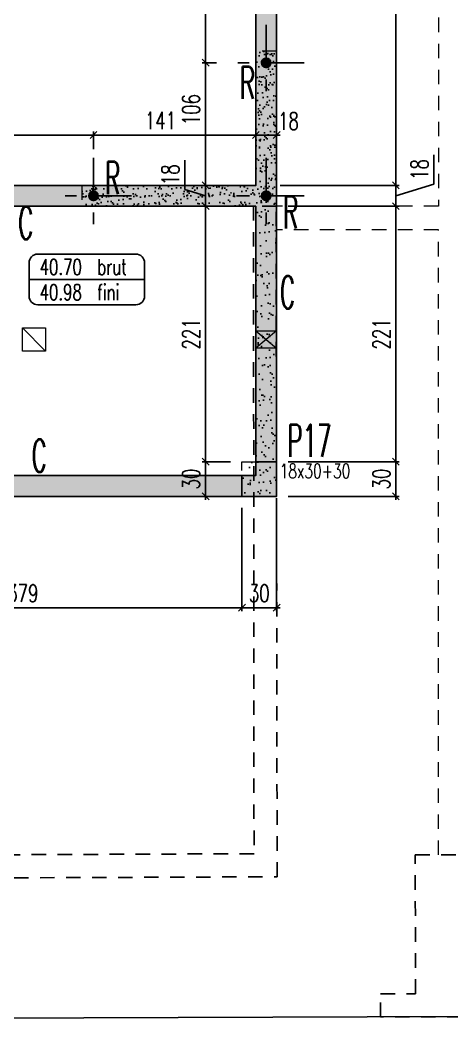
# Model space of a CAD drawing. Extents: x 308 to 787, y -199 to -146.
# Drawn here: x 423.79 to 427.52, y -188.86 to -180.18 of the extents above; entities that cross this region are included whole.
import ezdxf

# ---------------------------------------------------------------- set-up
doc = ezdxf.new("R2010")
doc.units = 0
doc.header["$LTSCALE"] = 0.5
doc.header["$MEASUREMENT"] = 0
for name, pattern in [('AXES2', [1.125, 0.75, -0.125, 0.125, -0.125]), ('CACHE', [0.375, 0.25, -0.125]), ('DISCONTINU2', [0.375, 0.25, -0.125])]:
    doc.linetypes.add(name, pattern=pattern)
doc.layers.get('DEFPOINTS').update_dxf_attribs({"linetype": 'CONTINUOUS'})
doc.layers.add('00 - RESERVATIONS SPEC Plombier', color=90, linetype='CONTINUOUS', lineweight=20)
for name, color, linetype in [('1_AJSA_vue1', 251, 'CONTINUOUS'), ('1_AJSA_vue2', 13, 'CONTINUOUS'), ('AXES', 6, 'AXES2'), ('COTATION', 7, 'CONTINUOUS'), ('HABILLAGE', 7, 'CONTINUOUS'), ('MURS', 3, 'CONTINUOUS'), ('POCHAGE', 254, 'CONTINUOUS'), ('POTEAUX', 1, 'CONTINUOUS'), ('RAID', 1, 'CONTINUOUS'), ('RDC', 7, 'DISCONTINU2'), ('REPERE-CHAI', 4, 'CONTINUOUS'), ('REPERE-POT', 4, 'CONTINUOUS'), ('REPERE-RAID', 4, 'CONTINUOUS')]:
    doc.layers.add(name, color=color, linetype=linetype)
doc.styles.add('ROMANS8', font='romans.shx', dxfattribs={"width": 0.7})
doc.styles.get("Standard").update_dxf_attribs({"font": 'txt.shx'})
doc.dimstyles.new('COT50 cm', dxfattribs={"dimtxt": 0.15, "dimasz": 0.06, "dimexe": 0.03, "dimexo": 0.1, "dimgap": 0.05, "dimtad": 1, "dimdec": 0, "dimlfac": 100, "dimzin": 0, "dimdsep": 46, "dimtxsty": 'ROMANS8', "dimblk1": 'OBLIQUE', "dimblk2": 'OBLIQUE', "dimsah": 1, "dimcen": 0.03, "dimdle": 0.03, "dimclrt": 1, "dimadec": 0, "dimazin": 0, "dimtfac": 1, "dimtdec": 0, "dimtmove": 0, "dimatfit": 3, "dimfxl": 0, "dimtolj": 1, "dimtzin": 0, "dimlwd": -1, "dimlwe": -1, "dimarcsym": 0})
pattern_1 = [(37.5, (-167.69736, -4e-07), (-0.004409535, 0.134877664), [0, -0.1064, 0, -0.119, 0, -0.11375]), (7.5, (-167.69736, -4e-07), (0.12388437, 0.197550225), [0, -0.0574, 0, -0.0959, 0, -0.03675]), (327.5, (-167.78346, -4e-07), (0.21798993, 0.000396134), [0, -0.035, 0, -0.126, 0, -0.1645]), (317.5, (-167.78346, -4e-07), (0.21042886, 0.06143729), [0, -0.0175, 0, -0.0826, 0, -0.0945])]
pattern_2 = [(37.5, (-513.79323, 160.44126), (-0.004409535, 0.134877664), [0, -0.1064, 0, -0.119, 0, -0.11375]), (7.5, (-513.79323, 160.44126), (0.12388437, 0.197550225), [0, -0.0574, 0, -0.0959, 0, -0.03675]), (327.5, (-513.87933, 160.44126), (0.21798993, 0.000396134), [0, -0.035, 0, -0.126, 0, -0.1645]), (317.5, (-513.87933, 160.44126), (0.21042886, 0.06143729), [0, -0.0175, 0, -0.0826, 0, -0.0945])]

# ---------------------------------------------------------------- blocks, each defined once
blk = doc.blocks.new('139')
at = {"layer": 'HABILLAGE', "color": 7}
blk.add_line((-0.665, 0), (0.665, 0), dxfattribs=at)
at = {"layer": 'HABILLAGE'}
blk.add_lwpolyline([(-0.565, -0.291), (0.565, -0.291, 0.414214), (0.665, -0.191), (0.665, 0.191, 0.414214), (0.565, 0.291), (-0.565, 0.291, 0.414214), (-0.665, 0.191), (-0.665, -0.191, 0.414214)], format="xyb", close=True, dxfattribs=at)
at = {"layer": 'HABILLAGE', "color": 1, "width": 0.7}
for s, p in [('brut', (0.121, 0.054)), ('fini', (0.121, -0.237))]:
    blk.add_text(s, height=0.18, dxfattribs=at).set_placement(p)
for tag, p in [('NIVBRUT', (-0.543, 0.054)), ('NIVFINI', (-0.543, -0.237))]:
    blk.add_attdef(tag, p, '', height=0.18, dxfattribs=at)
blk = doc.blocks.new('_Oblique')
at = {"layer": 'COTATION', "color": 0, "lineweight": -2}
blk.add_line((-0.5, -0.5), (0.5, 0.5), dxfattribs=at)
blk = doc.blocks.new('*D462')
at = {"layer": 'COTATION', "color": 0, "transparency": 16777216}
for p, q in [((425.6065, -183.9963), (425.3619, -183.9963)), ((425.3919, -184.3263), (425.3919, -183.9663)), ((425.6068, -184.2963), (425.3619, -184.2963))]:
    blk.add_line(p, q, dxfattribs=at)
at = {"layer": 'DEFPOINTS', "color": 0, "transparency": 16777216}
for p in [(425.3919, -183.9963), (425.7065, -183.9963), (425.7068, -184.2963)]:
    blk.add_point(p, dxfattribs=at)
at = {"layer": 'COTATION', "color": 0, "transparency": 16777216, "xscale": 0.06, "yscale": 0.06, "zscale": 0.06}
for p, rotation in [((425.3919, -183.9963), 90), ((425.3919, -184.2963), 270)]:
    blk.add_blockref('_Oblique', p, dxfattribs=dict(at, rotation=rotation))
at = {"layer": 'COTATION', "color": 1, "transparency": 16777216, "insert": (425.2669, -184.1463), "char_height": 0.15, "attachment_point": 5, "rotation": 90, "style": 'ROMANS8'}
blk.add_mtext('\\A1;30', dxfattribs=at)
blk = doc.blocks.new('*D463')
at = {"layer": 'COTATION', "color": 0, "transparency": 16777216}
for p, q in [((425.5512, -181.7863), (425.3619, -181.7863)), ((425.3919, -184.0263), (425.3919, -181.7563)), ((425.6065, -183.9963), (425.3619, -183.9963))]:
    blk.add_line(p, q, dxfattribs=at)
at = {"layer": 'DEFPOINTS', "color": 0, "transparency": 16777216}
for p in [(425.3919, -181.7863), (425.6512, -181.7863), (425.7065, -183.9963)]:
    blk.add_point(p, dxfattribs=at)
at = {"layer": 'COTATION', "color": 0, "transparency": 16777216, "xscale": 0.06, "yscale": 0.06, "zscale": 0.06}
for p, rotation in [((425.3919, -181.7863), 90), ((425.3919, -183.9963), 270)]:
    blk.add_blockref('_Oblique', p, dxfattribs=dict(at, rotation=rotation))
at = {"layer": 'COTATION', "color": 1, "transparency": 16777216, "insert": (425.2669, -182.8913), "char_height": 0.15, "attachment_point": 5, "rotation": 90, "style": 'ROMANS8'}
blk.add_mtext('\\A1;221', dxfattribs=at)
blk = doc.blocks.new('*D464')
at = {"layer": 'COTATION', "color": 0, "transparency": 16777216}
for p, q in [((425.2119, -181.6423), (425.2119, -181.3873)), ((425.5665, -181.6063), (425.3619, -181.6063)), ((425.3919, -181.8163), (425.3919, -181.5763)), ((425.3919, -181.6963), (425.2119, -181.6423)), ((425.5512, -181.7863), (425.3619, -181.7863))]:
    blk.add_line(p, q, dxfattribs=at)
at = {"layer": 'DEFPOINTS', "color": 0, "transparency": 16777216}
for p in [(425.3919, -181.6063), (425.6665, -181.6063), (425.6512, -181.7863)]:
    blk.add_point(p, dxfattribs=at)
at = {"layer": 'COTATION', "color": 0, "transparency": 16777216, "xscale": 0.06, "yscale": 0.06, "zscale": 0.06}
for p, rotation in [((425.3919, -181.6063), 90), ((425.3919, -181.7863), 270)]:
    blk.add_blockref('_Oblique', p, dxfattribs=dict(at, rotation=rotation))
at = {"layer": 'COTATION', "color": 1, "transparency": 16777216, "insert": (425.0869, -181.5148), "char_height": 0.15, "attachment_point": 5, "rotation": 90, "style": 'ROMANS8'}
blk.add_mtext('\\A1;18', dxfattribs=at)
blk = doc.blocks.new('*D465')
at = {"layer": 'COTATION', "color": 0, "transparency": 16777216}
for p, q in [((425.4877, -180.5461), (425.3619, -180.5461)), ((425.3919, -181.6363), (425.3919, -180.5161)), ((425.5665, -181.6063), (425.3619, -181.6063))]:
    blk.add_line(p, q, dxfattribs=at)
at = {"layer": 'DEFPOINTS', "color": 0, "transparency": 16777216}
for p in [(425.3919, -180.5461), (425.5877, -180.5461), (425.6665, -181.6063)]:
    blk.add_point(p, dxfattribs=at)
at = {"layer": 'COTATION', "color": 0, "transparency": 16777216, "xscale": 0.06, "yscale": 0.06, "zscale": 0.06}
for p, rotation in [((425.3919, -180.5461), 90), ((425.3919, -181.6063), 270)]:
    blk.add_blockref('_Oblique', p, dxfattribs=dict(at, rotation=rotation))
at = {"layer": 'COTATION', "color": 1, "transparency": 16777216, "insert": (425.2669, -180.9519), "char_height": 0.15, "attachment_point": 5, "rotation": 90, "style": 'ROMANS8'}
blk.add_mtext('\\A1;106', dxfattribs=at)
blk = doc.blocks.new('*D466')
at = {"layer": 'COTATION', "color": 0, "transparency": 16777216}
for p, q in [((425.4877, -179.4161), (425.3619, -179.4161)), ((425.3919, -180.5761), (425.3919, -179.3861)), ((425.4877, -180.5461), (425.3619, -180.5461))]:
    blk.add_line(p, q, dxfattribs=at)
at = {"layer": 'DEFPOINTS', "color": 0, "transparency": 16777216}
for p in [(425.3919, -179.4161), (425.5877, -179.4161), (425.5877, -180.5461)]:
    blk.add_point(p, dxfattribs=at)
at = {"layer": 'COTATION', "color": 0, "transparency": 16777216, "xscale": 0.06, "yscale": 0.06, "zscale": 0.06}
for p, rotation in [((425.3919, -179.4161), 90), ((425.3919, -180.5461), 270)]:
    blk.add_blockref('_Oblique', p, dxfattribs=dict(at, rotation=rotation))
at = {"layer": 'COTATION', "color": 1, "transparency": 16777216, "insert": (425.2669, -179.9811), "char_height": 0.15, "attachment_point": 5, "rotation": 90, "style": 'ROMANS8'}
blk.add_mtext('\\A1;113', dxfattribs=at)
blk = doc.blocks.new('*D478')
at = {"layer": 'COTATION', "color": 0, "transparency": 16777216}
for p, q in [((426.1068, -183.9963), (427.0687, -183.9963)), ((427.0387, -184.3262), (427.0387, -183.9663)), ((426.1068, -184.2962), (427.0687, -184.2962))]:
    blk.add_line(p, q, dxfattribs=at)
at = {"layer": 'DEFPOINTS', "color": 0, "transparency": 16777216}
for p in [(426.0068, -183.9963), (427.0387, -183.9963), (426.0068, -184.2962)]:
    blk.add_point(p, dxfattribs=at)
at = {"layer": 'COTATION', "color": 0, "transparency": 16777216, "xscale": 0.06, "yscale": 0.06, "zscale": 0.06}
for p, rotation in [((427.0387, -183.9963), 90), ((427.0387, -184.2962), 270)]:
    blk.add_blockref('_Oblique', p, dxfattribs=dict(at, rotation=rotation))
at = {"layer": 'COTATION', "color": 1, "transparency": 16777216, "insert": (426.9137, -184.1462), "char_height": 0.15, "attachment_point": 5, "rotation": 90, "style": 'ROMANS8'}
blk.add_mtext('\\A1;30', dxfattribs=at)
blk = doc.blocks.new('*D479')
at = {"layer": 'COTATION', "color": 0, "transparency": 16777216}
for p, q in [((426.1065, -181.7863), (427.0687, -181.7863)), ((427.0387, -184.0263), (427.0387, -181.7563)), ((426.1068, -183.9963), (427.0687, -183.9963))]:
    blk.add_line(p, q, dxfattribs=at)
at = {"layer": 'DEFPOINTS', "color": 0, "transparency": 16777216}
for p in [(426.0065, -181.7863), (427.0387, -181.7863), (426.0068, -183.9963)]:
    blk.add_point(p, dxfattribs=at)
at = {"layer": 'COTATION', "color": 0, "transparency": 16777216, "xscale": 0.06, "yscale": 0.06, "zscale": 0.06}
for p, rotation in [((427.0387, -181.7863), 90), ((427.0387, -183.9963), 270)]:
    blk.add_blockref('_Oblique', p, dxfattribs=dict(at, rotation=rotation))
at = {"layer": 'COTATION', "color": 1, "transparency": 16777216, "insert": (426.9137, -182.8913), "char_height": 0.15, "attachment_point": 5, "rotation": 90, "style": 'ROMANS8'}
blk.add_mtext('\\A1;221', dxfattribs=at)
blk = doc.blocks.new('*D480')
at = {"layer": 'COTATION', "color": 0, "transparency": 16777216}
for p, q in [((427.3687, -181.5973), (427.3687, -181.3423)), ((426.0387, -181.6063), (427.0687, -181.6063)), ((427.0387, -181.8163), (427.0387, -181.5763)), ((427.0387, -181.6963), (427.3687, -181.5973)), ((426.1065, -181.7863), (427.0687, -181.7863))]:
    blk.add_line(p, q, dxfattribs=at)
at = {"layer": 'DEFPOINTS', "color": 0, "transparency": 16777216}
for p in [(425.8265, -181.6063), (427.0387, -181.6063), (426.0065, -181.7863)]:
    blk.add_point(p, dxfattribs=at)
at = {"layer": 'COTATION', "color": 0, "transparency": 16777216, "xscale": 0.06, "yscale": 0.06, "zscale": 0.06}
for p, rotation in [((427.0387, -181.6063), 90), ((427.0387, -181.7863), 270)]:
    blk.add_blockref('_Oblique', p, dxfattribs=dict(at, rotation=rotation))
at = {"layer": 'COTATION', "color": 1, "transparency": 16777216, "insert": (427.2437, -181.4698), "char_height": 0.15, "attachment_point": 5, "rotation": 90, "style": 'ROMANS8'}
blk.add_mtext('\\A1;18', dxfattribs=at)
blk = doc.blocks.new('*D481')
at = {"layer": 'COTATION', "color": 0, "transparency": 16777216}
for p, q in [((426.1068, -178.3062), (427.0687, -178.3062)), ((427.0387, -181.6363), (427.0387, -178.2762)), ((426.0387, -181.6063), (427.0687, -181.6063))]:
    blk.add_line(p, q, dxfattribs=at)
at = {"layer": 'DEFPOINTS', "color": 0, "transparency": 16777216}
for p in [(426.0068, -178.3062), (427.0387, -178.3062), (425.8265, -181.6063)]:
    blk.add_point(p, dxfattribs=at)
at = {"layer": 'COTATION', "color": 0, "transparency": 16777216, "xscale": 0.06, "yscale": 0.06, "zscale": 0.06}
for p, rotation in [((427.0387, -178.3062), 90), ((427.0387, -181.6063), 270)]:
    blk.add_blockref('_Oblique', p, dxfattribs=dict(at, rotation=rotation))
at = {"layer": 'COTATION', "color": 1, "transparency": 16777216, "insert": (426.9137, -179.9562), "char_height": 0.15, "attachment_point": 5, "rotation": 90, "style": 'ROMANS8'}
blk.add_mtext('\\A1;330', dxfattribs=at)
blk = doc.blocks.new('*D487')
at = {"layer": 'COTATION', "color": 0, "transparency": 16777216}
for p, q in [((433.0065, -173.8363), (433.8129, -173.8363)), ((433.7829, -184.3262), (433.7829, -173.8063)), ((432.7829, -184.2962), (433.8129, -184.2962))]:
    blk.add_line(p, q, dxfattribs=at)
at = {"layer": 'DEFPOINTS', "color": 0, "transparency": 16777216}
for p in [(432.9065, -173.8363), (433.7829, -173.8363), (426.5678, -184.2962)]:
    blk.add_point(p, dxfattribs=at)
at = {"layer": 'COTATION', "color": 0, "transparency": 16777216, "xscale": 0.06, "yscale": 0.06, "zscale": 0.06}
for p, rotation in [((433.7829, -173.8363), 90), ((433.7829, -184.2962), 270)]:
    blk.add_blockref('_Oblique', p, dxfattribs=dict(at, rotation=rotation))
at = {"layer": 'COTATION', "color": 1, "transparency": 16777216, "insert": (433.6579, -179.0662), "char_height": 0.15, "attachment_point": 5, "rotation": 90, "style": 'ROMANS8'}
blk.add_mtext('\\A1;1046', dxfattribs=at)
blk = doc.blocks.new('*D663')
at = {"layer": 'COTATION', "color": 0, "transparency": 16777216}
for p, q in [((425.7065, -184.3963), (425.7065, -185.2895)), ((421.9137, -184.6351), (421.9137, -185.2895)), ((421.8837, -185.2595), (425.7365, -185.2595))]:
    blk.add_line(p, q, dxfattribs=at)
at = {"layer": 'DEFPOINTS', "color": 0, "transparency": 16777216}
for p in [(425.7065, -184.2963), (421.9137, -184.5351), (425.7065, -185.2595)]:
    blk.add_point(p, dxfattribs=at)
at = {"layer": 'COTATION', "color": 0, "transparency": 16777216, "xscale": 0.06, "yscale": 0.06, "zscale": 0.06, "rotation": 180}
blk.add_blockref('_Oblique', (421.9137, -185.2595), dxfattribs=at)
at = {"layer": 'COTATION', "color": 0, "transparency": 16777216, "xscale": 0.06, "yscale": 0.06, "zscale": 0.06}
blk.add_blockref('_Oblique', (425.7065, -185.2595), dxfattribs=at)
at = {"layer": 'COTATION', "color": 1, "transparency": 16777216, "insert": (423.8101, -185.1345), "char_height": 0.15, "attachment_point": 5, "style": 'ROMANS8'}
blk.add_mtext('\\A1;379', dxfattribs=at)
blk = doc.blocks.new('*D664')
at = {"layer": 'COTATION', "color": 0, "transparency": 16777216}
for p, q in [((425.7065, -184.3963), (425.7065, -185.2895)), ((426.006, -184.4105), (426.006, -185.2895)), ((425.6765, -185.2595), (426.036, -185.2595))]:
    blk.add_line(p, q, dxfattribs=at)
at = {"layer": 'DEFPOINTS', "color": 0, "transparency": 16777216}
for p in [(425.7065, -184.2963), (426.006, -184.3105), (426.006, -185.2595)]:
    blk.add_point(p, dxfattribs=at)
at = {"layer": 'COTATION', "color": 0, "transparency": 16777216, "xscale": 0.06, "yscale": 0.06, "zscale": 0.06, "rotation": 180}
blk.add_blockref('_Oblique', (425.7065, -185.2595), dxfattribs=at)
at = {"layer": 'COTATION', "color": 0, "transparency": 16777216, "xscale": 0.06, "yscale": 0.06, "zscale": 0.06}
blk.add_blockref('_Oblique', (426.006, -185.2595), dxfattribs=at)
at = {"layer": 'COTATION', "color": 1, "transparency": 16777216, "insert": (425.8562, -185.1345), "char_height": 0.15, "attachment_point": 5, "style": 'ROMANS8'}
blk.add_mtext('\\A1;30', dxfattribs=at)
blk = doc.blocks.new('*D674')
at = {"layer": 'COTATION', "color": 0, "transparency": 16777216}
for p, q in [((422.3615, -181.1717), (424.4515, -181.1717)), ((422.3915, -181.2674), (422.3915, -181.1417)), ((424.4215, -181.2938), (424.4215, -181.1417))]:
    blk.add_line(p, q, dxfattribs=at)
at = {"layer": 'DEFPOINTS', "color": 0, "transparency": 16777216}
for p in [(424.4215, -181.1717), (422.3915, -181.3674), (424.4215, -181.3938)]:
    blk.add_point(p, dxfattribs=at)
at = {"layer": 'COTATION', "color": 0, "transparency": 16777216, "xscale": 0.06, "yscale": 0.06, "zscale": 0.06, "rotation": 180}
blk.add_blockref('_Oblique', (422.3915, -181.1717), dxfattribs=at)
at = {"layer": 'COTATION', "color": 0, "transparency": 16777216, "xscale": 0.06, "yscale": 0.06, "zscale": 0.06}
blk.add_blockref('_Oblique', (424.4215, -181.1717), dxfattribs=at)
at = {"layer": 'COTATION', "color": 1, "transparency": 16777216, "insert": (423.4065, -181.0467), "char_height": 0.15, "attachment_point": 5, "style": 'ROMANS8'}
blk.add_mtext('\\A1;203', dxfattribs=at)
blk = doc.blocks.new('*D675')
at = {"layer": 'COTATION', "color": 0, "transparency": 16777216}
for p, q in [((424.3915, -181.1717), (425.8565, -181.1717)), ((424.4215, -181.2938), (424.4215, -181.1417)), ((425.8265, -181.222), (425.8265, -181.1417))]:
    blk.add_line(p, q, dxfattribs=at)
at = {"layer": 'DEFPOINTS', "color": 0, "transparency": 16777216}
for p in [(425.8265, -181.1717), (425.8265, -181.322), (424.4215, -181.3938)]:
    blk.add_point(p, dxfattribs=at)
at = {"layer": 'COTATION', "color": 0, "transparency": 16777216, "xscale": 0.06, "yscale": 0.06, "zscale": 0.06, "rotation": 180}
blk.add_blockref('_Oblique', (424.4215, -181.1717), dxfattribs=at)
at = {"layer": 'COTATION', "color": 0, "transparency": 16777216, "xscale": 0.06, "yscale": 0.06, "zscale": 0.06}
blk.add_blockref('_Oblique', (425.8265, -181.1717), dxfattribs=at)
at = {"layer": 'COTATION', "color": 1, "transparency": 16777216, "insert": (425.0015, -181.0467), "char_height": 0.15, "attachment_point": 5, "style": 'ROMANS8'}
blk.add_mtext('\\A1;141', dxfattribs=at)
blk = doc.blocks.new('*D676')
at = {"layer": 'COTATION', "color": 0, "transparency": 16777216}
for p, q in [((425.7965, -181.1717), (426.0365, -181.1717)), ((425.8265, -181.222), (425.8265, -181.1417)), ((426.0065, -181.2489), (426.0065, -181.1417))]:
    blk.add_line(p, q, dxfattribs=at)
at = {"layer": 'DEFPOINTS', "color": 0, "transparency": 16777216}
for p in [(426.0065, -181.1717), (425.8265, -181.322), (426.0065, -181.3489)]:
    blk.add_point(p, dxfattribs=at)
at = {"layer": 'COTATION', "color": 0, "transparency": 16777216, "xscale": 0.06, "yscale": 0.06, "zscale": 0.06, "rotation": 180}
blk.add_blockref('_Oblique', (425.8265, -181.1717), dxfattribs=at)
at = {"layer": 'COTATION', "color": 0, "transparency": 16777216, "xscale": 0.06, "yscale": 0.06, "zscale": 0.06}
blk.add_blockref('_Oblique', (426.0065, -181.1717), dxfattribs=at)
at = {"layer": 'COTATION', "color": 1, "transparency": 16777216, "insert": (426.1094, -181.0508), "char_height": 0.15, "attachment_point": 5, "style": 'ROMANS8'}
blk.add_mtext('\\A1;18', dxfattribs=at)
blk = doc.blocks.new('A$C6B096A38')
at = {"layer": 'POCHAGE'}
h = blk.add_hatch(dxfattribs=at)
h.set_pattern_fill('AR-SAND', color=0, scale=0.07)
h.set_pattern_definition(pattern_2)
h.paths.add_polyline_path([(79.9107, -20.0048), (79.7307, -20.0048), (79.7307, -21.165), (79.5707, -21.165), (78.2257, -21.165), (78.2257, -21.345), (79.9107, -21.345)])
h = blk.add_hatch(dxfattribs=at)
h.set_pattern_fill('AR-SAND', color=0, scale=0.07)
h.set_pattern_definition(pattern_2)
h.paths.add_polyline_path([(79.9107, -23.555), (79.6107, -23.555), (79.6107, -23.855), (79.9107, -23.855)])
at = {"layer": 'AXES', "color": 1}
for p, q in [((79.8207, -19.776), (79.8207, -20.4337)), ((80.1495, -20.1048), (79.4918, -20.1048)), ((78.3256, -20.9261), (78.3256, -21.5839)), ((79.8209, -20.9261), (79.8209, -21.5839)), ((78.6545, -21.255), (77.9967, -21.255)), ((80.1498, -21.255), (79.492, -21.255))]:
    blk.add_line(p, q, dxfattribs=at)
at = {"layer": 'RAID'}
for centre in [(79.8207, -20.1048), (78.3256, -21.255), (79.8209, -21.255)]:
    blk.add_circle(centre, 0.04, dxfattribs=at)
at = {"layer": 'RDC', "linetype": 'CACHE', "lineweight": 15}
for points in [[(79.5707, -21.165), (78.2257, -21.165), (78.2257, -21.345), (79.9107, -21.345), (79.9107, -20.0048), (79.7307, -20.0048), (79.7307, -21.165)], [(79.9107, -23.855), (79.6107, -23.855), (79.6107, -23.555), (79.9107, -23.555)]]:
    blk.add_lwpolyline(points, close=True, dxfattribs=at)

msp = doc.modelspace()

# ---------------------------------------------------------------- hatches: boundary and pattern name
at = {"layer": 'POCHAGE'}
h = msp.add_hatch(color=256, dxfattribs=at)
h.dxf.hatch_style = 1
h.paths.add_polyline_path([(425.8268, -181.6063), (421.8234, -181.6063), (421.8234, -184.1162), (422.0034, -184.1162), (422.0034, -181.7863), (425.8268, -181.7863), (425.8268, -183.9963), (426.0055, -183.9963), (426.002, -181.7861), (426.0068, -181.7861), (426.0068, -178.3062), (425.8268, -178.3062)])
h.paths.add_polyline_path([(425.8765, -180.5461, -1), (425.9565, -180.5461, -1)], flags=16)
h.paths.add_polyline_path([(425.9568, -181.6963, -1), (425.8768, -181.6963, -1)], flags=16)
h.paths.add_polyline_path([(425.8765, -179.4161, -1), (425.9565, -179.4161, -1)], flags=16)
h.paths.add_polyline_path([(424.4615, -181.6963, -1), (424.3815, -181.6963, -1)], flags=16)
h.paths.add_polyline_path([(422.4315, -181.6963, -1), (422.3515, -181.6963, -1)], flags=16)
h.paths.add_polyline_path([(421.9534, -181.6963, -1), (421.8734, -181.6963, -1)], flags=16)
h = msp.add_hatch(dxfattribs=at)
h.set_pattern_fill('AR-SAND', color=0, scale=0.07)
h.set_pattern_definition(pattern_1)
h.paths.add_polyline_path([(426.0065, -181.7863), (426.0065, -180.4461), (425.8265, -180.4461), (425.8265, -181.6063), (425.6665, -181.6063), (424.3215, -181.6063), (424.3215, -181.7863)])
h = msp.add_hatch(dxfattribs=at)
h.set_pattern_fill('AR-SAND', color=0, scale=0.07)
h.set_pattern_definition(pattern_1)
h.paths.add_polyline_path([(426.0065, -181.7863), (426.0065, -180.4461), (425.8265, -180.4461), (425.8265, -181.6063), (425.6665, -181.6063), (424.3215, -181.6063), (424.3215, -181.7863)])
h = msp.add_hatch(dxfattribs=at)
h.set_pattern_fill('AR-SAND', color=0, scale=0.07)
h.set_pattern_definition(pattern_1)
h.paths.add_polyline_path([(426.0065, -181.7863), (426.0065, -180.4461), (425.8265, -180.4461), (425.8265, -181.6063), (425.6665, -181.6063), (424.3215, -181.6063), (424.3215, -181.7863)])
h = msp.add_hatch(dxfattribs=at)
h.set_pattern_fill('AR-SAND', color=0, scale=0.07)
h.set_pattern_definition(pattern_1)
h.paths.add_polyline_path([(426.0065, -181.7863), (426.0065, -180.4461), (425.8265, -180.4461), (425.8265, -181.6063), (425.6665, -181.6063), (424.3215, -181.6063), (424.3215, -181.7863)])
h = msp.add_hatch(dxfattribs=at)
h.set_pattern_fill('AR-SAND', color=0, scale=0.07)
h.set_pattern_definition(pattern_1)
h.paths.add_polyline_path([(426.0065, -181.7863), (426.0065, -180.4461), (425.8265, -180.4461), (425.8265, -181.6063), (425.6665, -181.6063), (424.3215, -181.6063), (424.3215, -181.7863)])
h = msp.add_hatch(dxfattribs=at)
h.set_pattern_fill('AR-SAND', color=0, scale=0.07)
h.set_pattern_definition(pattern_1)
h.paths.add_polyline_path([(426.0065, -181.7863), (426.0065, -180.4461), (425.8265, -180.4461), (425.8265, -181.6063), (425.6665, -181.6063), (424.3215, -181.6063), (424.3215, -181.7863)])
h = msp.add_hatch(dxfattribs=at)
h.set_pattern_fill('AR-SAND', color=0, scale=0.07)
h.set_pattern_definition(pattern_1)
h.paths.add_polyline_path([(426.0065, -181.7863), (426.0065, -180.4461), (425.8265, -180.4461), (425.8265, -181.6063), (425.6665, -181.6063), (424.3215, -181.6063), (424.3215, -181.7863)])
h = msp.add_hatch(dxfattribs=at)
h.set_pattern_fill('AR-SAND', color=0, scale=0.07)
h.set_pattern_definition(pattern_1)
h.paths.add_polyline_path([(426.0065, -181.7863), (426.0065, -180.4461), (425.8265, -180.4461), (425.8265, -181.6063), (425.6665, -181.6063), (424.3215, -181.6063), (424.3215, -181.7863)])
h = msp.add_hatch(dxfattribs=at)
h.set_pattern_fill('AR-SAND', color=0, scale=0.07)
h.set_pattern_definition(pattern_1)
h.paths.add_polyline_path([(426.0065, -181.7863), (426.0065, -180.4461), (425.8265, -180.4461), (425.8265, -181.6063), (425.6665, -181.6063), (424.3215, -181.6063), (424.3215, -181.7863)])
h = msp.add_hatch(dxfattribs=at)
h.set_pattern_fill('AR-SAND', color=0, scale=0.07)
h.set_pattern_definition(pattern_1)
h.paths.add_polyline_path([(426.0065, -181.7863), (426.0065, -180.4461), (425.8265, -180.4461), (425.8265, -181.6063), (425.6665, -181.6063), (424.3215, -181.6063), (424.3215, -181.7863)])
h = msp.add_hatch(dxfattribs=at)
h.set_pattern_fill('AR-SAND', color=0, scale=0.07)
h.set_pattern_definition(pattern_1)
h.paths.add_polyline_path([(426.0065, -181.7863), (426.0065, -180.4461), (425.8265, -180.4461), (425.8265, -181.6063), (425.6665, -181.6063), (424.3215, -181.6063), (424.3215, -181.7863)])
h = msp.add_hatch(dxfattribs=at)
h.set_pattern_fill('AR-SAND', color=0, scale=0.07)
h.set_pattern_definition(pattern_1)
h.paths.add_polyline_path([(426.0065, -181.7863), (426.0065, -180.4461), (425.8265, -180.4461), (425.8265, -181.6063), (425.6665, -181.6063), (424.3215, -181.6063), (424.3215, -181.7863)])
h = msp.add_hatch(dxfattribs=at)
h.set_pattern_fill('AR-SAND', color=0, scale=0.07)
h.set_pattern_definition(pattern_1)
h.paths.add_polyline_path([(426.0065, -181.7863), (426.0065, -180.4461), (425.8265, -180.4461), (425.8265, -181.6063), (425.6665, -181.6063), (424.3215, -181.6063), (424.3215, -181.7863)])
h = msp.add_hatch(dxfattribs=at)
h.set_pattern_fill('AR-SAND', color=0, scale=0.07)
h.set_pattern_definition(pattern_1)
h.paths.add_polyline_path([(426.0065, -181.7863), (426.0065, -180.4461), (425.8265, -180.4461), (425.8265, -181.6063), (425.6665, -181.6063), (424.3215, -181.6063), (424.3215, -181.7863)])
h = msp.add_hatch(dxfattribs=at)
h.set_pattern_fill('AR-SAND', color=0, scale=0.07)
h.set_pattern_definition(pattern_1)
h.paths.add_polyline_path([(426.0065, -181.7863), (426.0065, -180.4461), (425.8265, -180.4461), (425.8265, -181.6063), (425.6665, -181.6063), (424.3215, -181.6063), (424.3215, -181.7863)])
h = msp.add_hatch(dxfattribs=at)
h.set_pattern_fill('AR-SAND', color=0, scale=0.07)
h.set_pattern_definition(pattern_1)
h.paths.add_polyline_path([(426.0065, -181.7863), (426.0065, -180.4461), (425.8265, -180.4461), (425.8265, -181.6063), (425.6665, -181.6063), (424.3215, -181.6063), (424.3215, -181.7863)])
h = msp.add_hatch(dxfattribs=at)
h.set_pattern_fill('AR-SAND', color=0, scale=0.07)
h.set_pattern_definition(pattern_1)
h.paths.add_polyline_path([(426.0065, -181.7863), (426.0065, -180.4461), (425.8265, -180.4461), (425.8265, -181.6063), (425.6665, -181.6063), (424.3215, -181.6063), (424.3215, -181.7863)])
h = msp.add_hatch(dxfattribs=at)
h.set_pattern_fill('AR-SAND', color=0, scale=0.07)
h.set_pattern_definition(pattern_1)
h.paths.add_polyline_path([(426.0065, -181.7863), (426.0065, -180.4461), (425.8265, -180.4461), (425.8265, -181.6063), (425.6665, -181.6063), (424.3215, -181.6063), (424.3215, -181.7863)])
h = msp.add_hatch(dxfattribs=at)
h.set_pattern_fill('AR-SAND', color=0, scale=0.07)
h.set_pattern_definition(pattern_1)
h.paths.add_polyline_path([(426.0065, -181.7863), (426.0065, -180.4461), (425.8265, -180.4461), (425.8265, -181.6063), (425.6665, -181.6063), (424.3215, -181.6063), (424.3215, -181.7863)])
h = msp.add_hatch(dxfattribs=at)
h.set_pattern_fill('AR-SAND', color=0, scale=0.07)
h.set_pattern_definition(pattern_1)
h.paths.add_polyline_path([(426.0065, -181.7863), (426.0065, -180.4461), (425.8265, -180.4461), (425.8265, -181.6063), (425.6665, -181.6063), (424.3215, -181.6063), (424.3215, -181.7863)])
h = msp.add_hatch(dxfattribs=at)
h.set_pattern_fill('AR-SAND', color=0, scale=0.07)
h.set_pattern_definition(pattern_1)
h.paths.add_polyline_path([(426.0065, -181.7863), (426.0065, -180.4461), (425.8265, -180.4461), (425.8265, -181.6063), (425.6665, -181.6063), (424.3215, -181.6063), (424.3215, -181.7863)])
h = msp.add_hatch(dxfattribs=at)
h.set_pattern_fill('AR-SAND', color=0, scale=0.07)
h.set_pattern_definition(pattern_1)
h.paths.add_polyline_path([(426.0065, -181.7863), (426.0065, -180.4461), (425.8265, -180.4461), (425.8265, -181.6063), (425.6665, -181.6063), (424.3215, -181.6063), (424.3215, -181.7863)])
h = msp.add_hatch(dxfattribs=at)
h.set_pattern_fill('AR-SAND', color=0, scale=0.07)
h.set_pattern_definition(pattern_1)
h.paths.add_polyline_path([(426.0065, -181.7863), (426.0065, -180.4461), (425.8265, -180.4461), (425.8265, -181.6063), (425.6665, -181.6063), (424.3215, -181.6063), (424.3215, -181.7863)])
h = msp.add_hatch(dxfattribs=at)
h.set_pattern_fill('AR-SAND', color=0, scale=0.07)
h.set_pattern_definition(pattern_1)
h.paths.add_polyline_path([(426.0065, -181.7863), (426.0065, -180.4461), (425.8265, -180.4461), (425.8265, -181.6063), (425.6665, -181.6063), (424.3215, -181.6063), (424.3215, -181.7863)])
h = msp.add_hatch(dxfattribs=at)
h.set_pattern_fill('AR-SAND', color=0, scale=0.07)
h.set_pattern_definition(pattern_1)
h.paths.add_polyline_path([(426.0065, -181.7863), (426.0065, -180.4461), (425.8265, -180.4461), (425.8265, -181.6063), (425.6665, -181.6063), (424.3215, -181.6063), (424.3215, -181.7863)])
h = msp.add_hatch(dxfattribs=at)
h.set_pattern_fill('AR-SAND', color=0, scale=0.07)
h.set_pattern_definition(pattern_1)
h.paths.add_polyline_path([(426.0065, -181.7863), (426.0065, -180.4461), (425.8265, -180.4461), (425.8265, -181.6063), (425.6665, -181.6063), (424.3215, -181.6063), (424.3215, -181.7863)])
h = msp.add_hatch(dxfattribs=at)
h.set_pattern_fill('AR-SAND', color=0, scale=0.07)
h.set_pattern_definition(pattern_1)
h.paths.add_polyline_path([(426.0065, -181.7863), (426.0065, -180.4461), (425.8265, -180.4461), (425.8265, -181.6063), (425.6665, -181.6063), (424.3215, -181.6063), (424.3215, -181.7863)])
h = msp.add_hatch(dxfattribs=at)
h.set_pattern_fill('AR-SAND', color=0, scale=0.07)
h.set_pattern_definition(pattern_1)
h.paths.add_polyline_path([(426.0065, -181.7863), (426.0065, -180.4461), (425.8265, -180.4461), (425.8265, -181.6063), (425.6665, -181.6063), (424.3215, -181.6063), (424.3215, -181.7863)])
h = msp.add_hatch(color=256, dxfattribs=at)
h.dxf.hatch_style = 1
h.paths.add_polyline_path([(414.9099, -184.1162), (411.2099, -184.1162), (411.2099, -184.2962), (414.9099, -184.2962), (425.7068, -184.2963), (425.7068, -184.1163), (415.0899, -184.1162), (415.0899, -181.6063), (411.0899, -181.6063), (411.0899, -181.7863), (414.9099, -181.7863)])
h.paths.add_polyline_path([(415.0399, -183.9513, -1), (414.9599, -183.9513, -1)], flags=16)
h.paths.add_polyline_path([(415.0399, -184.2063, -1), (414.9599, -184.2063, -1)], flags=16)
h.paths.add_polyline_path([(414.9597, -181.9213, -1), (415.0397, -181.9213, -1)], flags=16)
h.paths.add_polyline_path([(414.9599, -181.6963, -1), (415.0399, -181.6963, -1)], flags=16)
h.paths.add_polyline_path([(414.4815, -181.6963, -1), (414.5615, -181.6963, -1)], flags=16)
h.paths.add_polyline_path([(416.1246, -184.2062, -1), (416.0446, -184.2062, -1)], flags=16)
h.paths.add_polyline_path([(417.2543, -184.2063, -1), (417.1743, -184.2063, -1)], flags=16)
h.paths.add_polyline_path([(412.4515, -181.6963, -1), (412.5315, -181.6963, -1)], flags=16)
h.paths.add_polyline_path([(418.4965, -184.1963, -1), (418.4165, -184.1963, -1)], flags=16)
h.paths.add_polyline_path([(419.7381, -184.2063, -1), (419.6581, -184.2063, -1)], flags=16)
h.paths.add_polyline_path([(420.8684, -184.2063, -1), (420.7884, -184.2063, -1)], flags=16)
h.paths.add_polyline_path([(421.9537, -184.2063, -1), (421.8737, -184.2063, -1)], flags=16)
h = msp.add_hatch(dxfattribs=at)
h.set_pattern_fill('AR-SAND', color=0, scale=0.07)
h.set_pattern_definition([(37.5, (86.81067, -6.63), (-0.004409535, 0.134877664), [0, -0.1064, 0, -0.119, 0, -0.11375]), (7.5, (86.81067, -6.63), (0.12388437, 0.197550225), [0, -0.0574, 0, -0.0959, 0, -0.03675]), (327.5, (86.72457, -6.63), (0.21798993, 0.000396134), [0, -0.035, 0, -0.126, 0, -0.1645]), (317.5, (86.72457, -6.63), (0.21042886, 0.06143729), [0, -0.0175, 0, -0.0826, 0, -0.0945])])
h.paths.add_polyline_path([(425.8261, -183.9963), (426.0065, -183.9963), (426.0065, -181.7863), (425.8266, -181.7863)])
at = {"layer": 'POTEAUX'}
h = msp.add_hatch(color=256, dxfattribs=at)
h.dxf.hatch_style = 1
h.paths.add_polyline_path([(426.0065, -183.9963), (425.8265, -183.9962), (425.8265, -184.1163), (425.7061, -184.1162), (425.7065, -184.2962), (426.0065, -184.2962)])
at = {"layer": 'RAID'}
for points in [[(425.9165, -180.5061, 1), (425.9165, -180.5861, 1)], [(424.4615, -181.6963, 1), (424.3815, -181.6963, 1)], [(425.9168, -181.6563, 1), (425.9168, -181.7363, 1)]]:
    msp.add_hatch(color=256, dxfattribs=at).paths.add_polyline_path(points)

# ---------------------------------------------------------------- linework, layer by layer
at = {"layer": '00 - RESERVATIONS SPEC Plombier', "color": 100}
for p, q in [((423.8069, -182.8397), (424.0069, -183.0397)), ((425.8268, -182.8647), (426.0068, -183.0147)), ((426.0068, -182.8647), (425.8268, -183.0147))]:
    msp.add_line(p, q, dxfattribs=at)
for points in [[(423.8069, -182.8397), (424.0069, -182.8397), (424.0069, -183.0397), (423.8069, -183.0397)], [(425.8268, -182.8647), (426.0068, -182.8647), (426.0068, -183.0147), (425.8268, -183.0147)]]:
    msp.add_lwpolyline(points, close=True, dxfattribs=at)
at = {"layer": '1_AJSA_vue1'}
msp.add_lwpolyline([(405.5713, -182.0842), (405.5655, -188.8563), (409.6291, -188.8585), (427.6065, -188.7943), (427.6065, -173.8368), (429.5971, -173.832), (429.5971, -173.2033), (427.6063, -173.2044)], dxfattribs=at)
at = {"layer": '1_AJSA_vue2', "linetype": 'CACHE'}
for points in [[(410.9097, -181.7862), (410.9097, -187.6481), (426.011, -187.5856), (426.002, -181.7862)], [(425.8065, -181.7862), (425.8111, -187.3864), (418.5357, -187.4166), (418.5357, -184.2962)]]:
    msp.add_lwpolyline(points, dxfattribs=at)
msp.add_lwpolyline([(427.6065, -188.7961), (426.9065, -188.7986), (426.9065, -188.5986), (427.2083, -188.5976), (427.2065, -187.3961), (427.6065, -187.3961)], close=True, dxfattribs=at)
at = {"layer": 'MURS'}
for p, q in [((426.0068, -173.8363), (426.0068, -184.2963)), ((425.8268, -181.7863), (425.8268, -184.1163)), ((425.8268, -184.1163), (415.0899, -184.1162)), ((426.0068, -184.2963), (414.9099, -184.2962))]:
    msp.add_line(p, q, dxfattribs=at)
for points in [[(425.8268, -173.6563), (425.8268, -181.6063), (421.8234, -181.6063), (421.8234, -184.1162)], [(425.8268, -181.7863), (422.0034, -181.7863), (422.0034, -184.1162)]]:
    msp.add_lwpolyline(points, dxfattribs=at)
at = {"layer": 'POTEAUX'}
msp.add_lwpolyline([(426.0065, -183.9963), (425.8265, -183.9962), (425.8265, -184.1163), (425.7061, -184.1163), (425.7065, -184.2963), (426.0065, -184.2963)], close=True, dxfattribs=at)
at = {"layer": 'RAID'}
for centre in [(425.9165, -180.5461), (424.4215, -181.6963), (425.9168, -181.6963)]:
    msp.add_circle(centre, 0.04, dxfattribs=at)
at = {"layer": 'RDC', "linetype": 'CACHE', "lineweight": 15}
for points in [[(426.0065, -173.4062), (427.4065, -173.4062), (427.4065, -181.7862), (426.002, -181.7861)], [(427.4065, -187.3961), (427.4065, -181.9915), (426.0024, -181.9915)]]:
    msp.add_lwpolyline(points, dxfattribs=at)
at = {"layer": 'RDC'}
msp.add_lwpolyline([(425.8261, -183.9963), (426.0065, -183.9963), (426.0065, -181.7863), (425.8266, -181.7863)], close=True, dxfattribs=at)

# ---------------------------------------------------------------- block references
at = {"layer": 'HABILLAGE', "color": 1, "xscale": 0.7521624, "yscale": 0.7521624, "zscale": 0.7521624}
msp.add_blockref('139', (424.3638, -182.4202), dxfattribs=at).add_auto_attribs({'NIVBRUT': '40.70', 'NIVFINI': '40.98'})
at = {"layer": 'RDC'}
msp.add_blockref('A$C6B096A38', (346.0959, -160.4413), dxfattribs=at)

# ---------------------------------------------------------------- texts
at = {"layer": 'REPERE-CHAI', "color": 4, "width": 0.519}
for p in [(423.7697, -182.0709), (426.0357, -182.6706), (423.8866, -184.0848)]:
    msp.add_text('C', height=0.28, dxfattribs=at).set_placement(p)
at = {"layer": 'REPERE-POT', "color": 4, "width": 0.519}
msp.add_text('P17', height=0.28, dxfattribs=at).set_placement((426.0997, -183.9536))
at = {"layer": 'REPERE-POT', "color": 1, "style": 'ROMANS8', "width": 0.7}
msp.add_text('18x30+30', height=0.125, dxfattribs=at).set_placement((426.0331, -184.1389))
at = {"layer": 'REPERE-RAID', "color": 4, "width": 0.519}
for p in [(425.6876, -180.8596), (424.5214, -181.6812), (426.0613, -181.9797)]:
    msp.add_text('R', height=0.28, dxfattribs=at).set_placement(p)

# ---------------------------------------------------------------- dimensions: what is measured, and where the dimension line sits
at = {"layer": 'COTATION'}
for base, p1, p2, picture, middle in [((433.7829, -173.8363), (426.5678, -184.2962), (432.9065, -173.8363), '*D487', (433.6579, -179.0662)), ((425.3919, -183.9963), (425.7068, -184.2963), (425.7065, -183.9963), '*D462', (425.2669, -184.1463)), ((427.0387, -183.9963), (426.0068, -184.2962), (426.0068, -183.9963), '*D478', (426.9137, -184.1462))]:
    dim = msp.add_linear_dim(base=base, p1=p1, p2=p2, angle=90, dimstyle='COT50 cm', dxfattribs=at)
    dim.commit()
    dim.dimension.update_dxf_attribs({"geometry": picture, "text_midpoint": middle})
for base, p1, p2, picture, middle in [((427.0387, -178.3062), (425.8265, -181.6063), (426.0068, -178.3062), '*D481', (426.9137, -179.9562)), ((425.3919, -179.4161), (425.5877, -180.5461), (425.5877, -179.4161), '*D466', (425.2669, -179.9811)), ((427.0387, -181.6063), (426.0065, -181.7863), (425.8265, -181.6063), '*D480', (427.2437, -181.5473)), ((425.3919, -181.6063), (425.6512, -181.7863), (425.6665, -181.6063), '*D464', (425.0869, -181.5923)), ((425.3919, -181.7863), (425.7065, -183.9963), (425.6512, -181.7863), '*D463', (425.2669, -182.8913)), ((427.0387, -181.7863), (426.0068, -183.9963), (426.0065, -181.7863), '*D479', (426.9137, -182.8913))]:
    dim = msp.add_linear_dim(base=base, p1=p1, p2=p2, angle=90, dimstyle='COT50 cm', override={"dimtmove": 1}, dxfattribs=at)
    dim.commit()
    dim.dimension.update_dxf_attribs({"geometry": picture, "text_midpoint": middle})
dim = msp.add_linear_dim(base=(425.3919, -180.5461), p1=(425.6665, -181.6063), p2=(425.5877, -180.5461), angle=90, dimstyle='COT50 cm', override={"dimtmove": 1}, dxfattribs=at)
dim.commit()
dim.dimension.update_dxf_attribs({"geometry": '*D465', "text_midpoint": (425.3919, -180.9519), "dimtype": 160})
for base, p1, p2, picture, middle in [((424.4215, -181.1717), (422.3915, -181.3674), (424.4215, -181.3938), '*D674', (423.4065, -181.0467)), ((425.7065, -185.2595), (421.9137, -184.5351), (425.7065, -184.2963), '*D663', (423.8101, -185.1345)), ((426.006, -185.2595), (425.7065, -184.2963), (426.006, -184.3105), '*D664', (425.8562, -185.1345))]:
    dim = msp.add_linear_dim(base=base, p1=p1, p2=p2, dimstyle='COT50 cm', override={"dimtmove": 1}, dxfattribs=at)
    dim.commit()
    dim.dimension.update_dxf_attribs({"geometry": picture, "text_midpoint": middle})
for base, p1, p2, picture, middle in [((425.82654, -181.17169), (424.42148, -181.39376), (425.82654, -181.32201), '*D675', (425.00149, -181.17169)), ((426.0065, -181.1717), (425.8265, -181.322), (426.0065, -181.3489), '*D676', (426.1094, -181.1758))]:
    dim = msp.add_linear_dim(base=base, p1=p1, p2=p2, dimstyle='COT50 cm', override={"dimtmove": 1}, dxfattribs=at)
    dim.commit()
    dim.dimension.update_dxf_attribs({"geometry": picture, "text_midpoint": middle, "dimtype": 160})

doc.saveas('drawing.dxf')
